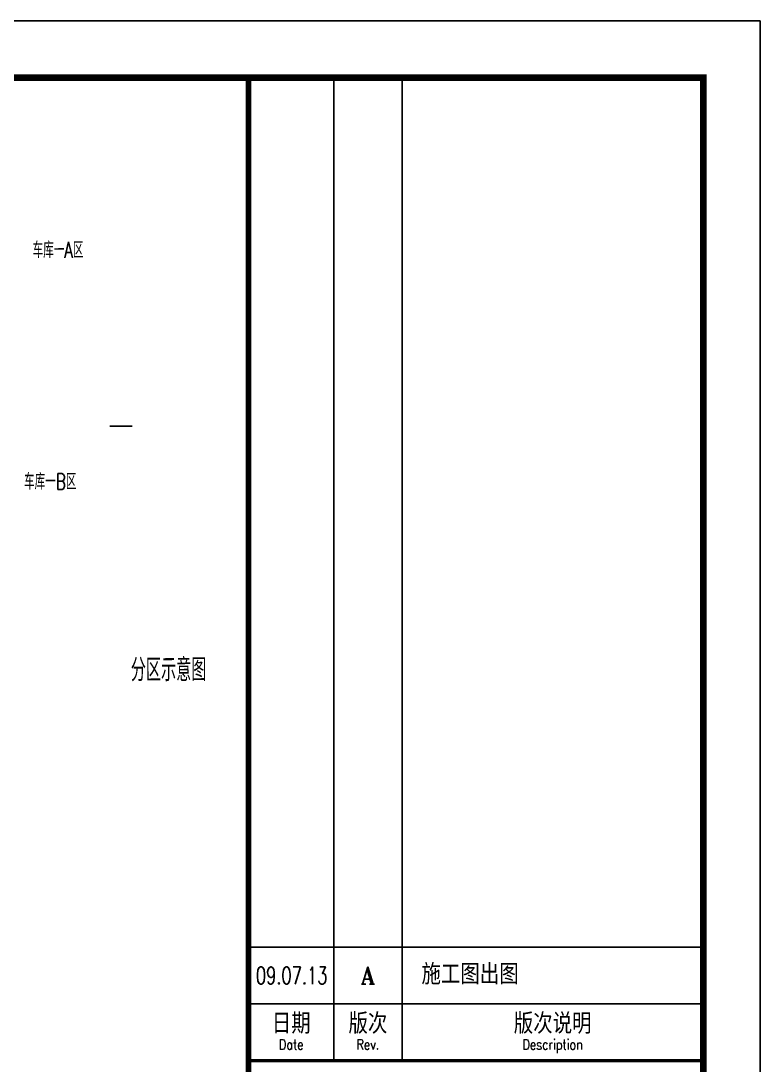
# Model space of a CAD drawing. Extents: x -1348811 to 123514, y -640545 to 749356.
# Drawn here: x -792585 to -773076, y 116610 to 144176 of the extents above; entities that cross this region are included whole.
import ezdxf
from ezdxf.enums import TextEntityAlignment as Align

# ---------------------------------------------------------------- set-up
doc = ezdxf.new("R2010")
doc.units = 0
doc.header["$LTSCALE"] = 10
doc.header["$MEASUREMENT"] = 0
doc.layers.get('0').update_dxf_attribs({"linetype": 'CONTINUOUS'})
for name, color, linetype in [('TK', 7, 'CONTINUOUS'), ('wall', 8, 'CONTINUOUS'), ('图框', 7, 'CONTINUOUS')]:
    doc.layers.add(name, color=color, linetype=linetype)
doc.styles.add('FS', font='tjromans.shx', dxfattribs={"width": 0.7, "bigfont": 'tjhztxt.shx'})
doc.styles.add('TKZ1_tjhts.shx', font='tjromant.shx', dxfattribs={"bigfont": 'tjhts.shx'})
doc.styles.add('TKZ2_tjkts.shx', font='tjromant.shx', dxfattribs={"bigfont": 'tjkts.shx'})

# ---------------------------------------------------------------- blocks, each defined once
blk = doc.blocks.new('A1+')
for p, q in [((97600, -1000), (97600, -18300)), ((98800, -1000), (98800, -18300)), ((96100, -17300), (97300, -17300)), ((96100, -17300), (104100, -17300)), ((96100, -18300), (104100, -18300))]:
    blk.add_line(p, q)
for points, const_width in [([(96100, -1000), (96100, -58400)], 100), ([(96100, -18300), (104100, -18300)], 60)]:
    blk.add_lwpolyline(points, dxfattribs=dict(const_width=const_width))
at = {"layer": '图框'}
for p, q in [((105100, 0), (0, 0)), ((105100, -59400), (105100, 0)), ((96100, -16300), (104100, -16300))]:
    blk.add_line(p, q, dxfattribs=at)
at = {"layer": '图框', "const_width": 120}
blk.add_lwpolyline([(104100, -1000), (2500, -1000), (2500, -58400), (104100, -58400)], close=True, dxfattribs=at)
at = {"style": 'TKZ2_tjkts.shx'}
for s, p in [('日期', (96850, -17645)), ('版次', (98200, -17645)), ('版次说明', (101450, -17645))]:
    blk.add_text(s, height=360, dxfattribs=at).set_placement(p, align=Align.MIDDLE_CENTER)
at = {"style": 'TKZ2_tjkts.shx', "width": 0.8}
for s, p in [('Date', (96850, -18015)), ('Rev.', (98200, -18015)), ('Description', (101450, -18015))]:
    blk.add_text(s, height=180, dxfattribs=at).set_placement(p, align=Align.MIDDLE_CENTER)
at = {"layer": '图框', "color": 6, "style": 'TKZ1_tjhts.shx', "width": 0.7}
blk.add_text('09.07.13', height=300, dxfattribs=at).set_placement((96858, -16800), align=Align.MIDDLE_CENTER)
at = {"layer": '图框', "color": 6, "style": 'TKZ1_tjhts.shx'}
for s, height, p in [('A', 300, (98200, -16800)), ('施工图出图', 360, (99997, -16778))]:
    blk.add_text(s, height=height, dxfattribs=at).set_placement(p, align=Align.MIDDLE_CENTER)

msp = doc.modelspace()

# ---------------------------------------------------------------- linework, layer by layer
at = {"layer": 'wall'}
msp.add_line((-790241.1, 133475.5), (-789643.5, 133475.5), dxfattribs=at)

# ---------------------------------------------------------------- block references
at = {"xscale": 1.5, "yscale": 1.5, "zscale": 1.5}
msp.add_blockref('A1+', (-930726, 144176.5), dxfattribs=at)

# ---------------------------------------------------------------- texts
at = {"layer": 'TK', "style": 'FS', "width": 0.7}
for s, height, p in [('车库一A区', 420, (-792274.5, 137917.1)), ('车库一B区', 420, (-792500.3, 131803.1)), ('分区示意图', 600, (-789683.3, 126741.5))]:
    msp.add_text(s, height=height, rotation=0.16112, dxfattribs=at).set_placement(p)

doc.saveas('drawing.dxf')
